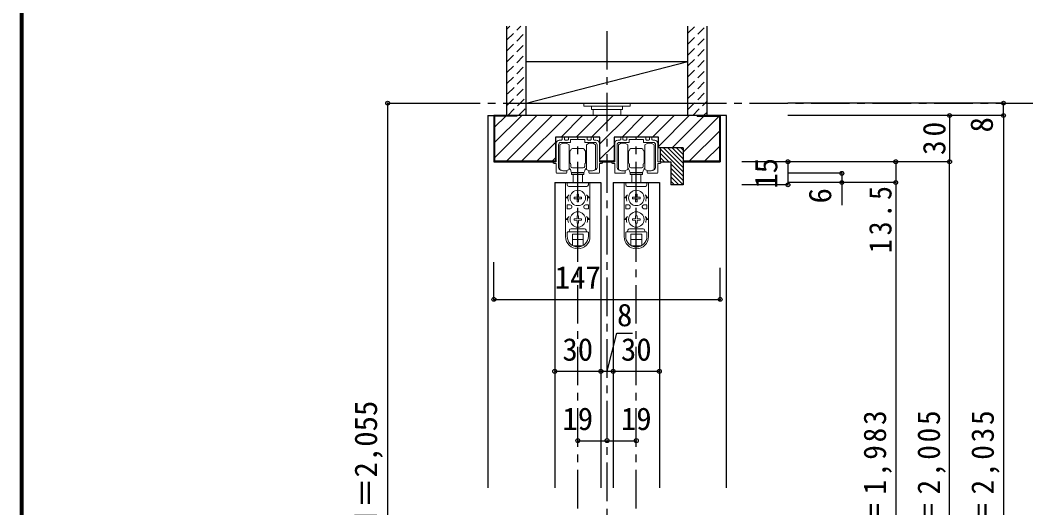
# Model space of a CAD drawing. Units: millimetres at full size, sheet at 1:5; some dimension numbers follow another scale. Extents: x -973 to 977, y -718 to 696.
# Drawn here: x -973 to -316, y -315 to 1 of the extents above; entities that cross this region are included whole.
import ezdxf
from ezdxf.enums import TextEntityAlignment as Align

# ---------------------------------------------------------------- set-up
doc = ezdxf.new("R2010")
doc.units = ezdxf.units.MM
doc.header["$LTSCALE"] = 5
doc.header["$PDMODE"] = 32
doc.header["$PDSIZE"] = 2.5
doc.linetypes.add('CHAIN1', pattern=[8, 5, -1, 1, -1])
doc.linetypes.add('DASHED1', pattern=[1.8, 1.2, -0.6])
for name, color, linetype in [('0-1_通り芯', 4, 'CHAIN1'), ('0-2_柱', 7, 'Continuous'), ('0-3_仕上げ', 2, 'Continuous'), ('0-4_枠', 3, 'Continuous'), ('0-6_扉', 6, 'Continuous'), ('0-B_寸法', 7, 'Continuous'), ('0-C_ハッチ', 4, 'DASHED1'), ('F-1_枠', 6, 'Continuous')]:
    doc.layers.add(name, color=color, linetype=linetype)
doc.layers.add('0-7_金物', color=7, linetype='Continuous', lineweight=18)
doc.styles.add('ＭＳ ゴシック', font='')
doc.styles.get('ＭＳ ゴシック').set_extended_font_data('MS Gothic')

# ---------------------------------------------------------------- blocks, each defined once
blk = doc.blocks.new('戸車(上吊)')
at = {"layer": '0-7_金物'}
for p, q in [((-11.601, 12.792), (-11.601, 28.792)), ((-5.601, 28.792), (-5.601, 20.792)), ((5.599, 28.792), (5.599, 20.792)), ((11.599, 12.792), (11.599, 28.792)), ((-5.601, 24.792), (-5.301, 24.792)), ((-5.601, 23.292), (-5.101, 23.292)), ((-5.601, 20.792), (-5.601, 12.792)), ((-5.101, 24.592), (-5.301, 24.792)), ((-5.301, 23.292), (-5.101, 23.492)), ((-5.101, 24.792), (-5.101, 20.792)), ((-5.001, 24.792), (-5.101, 24.792)), ((-5.101, 16.792), (-5.101, 20.792)), ((-3.501, 26.292), (-0.001, 26.292)), ((3.499, 26.292), (-0.001, 26.292)), ((4.999, 24.792), (5.099, 24.792)), ((5.099, 24.792), (5.099, 20.792)), ((5.099, 24.592), (5.299, 24.792)), ((5.299, 23.292), (5.099, 23.492)), ((5.599, 23.292), (5.099, 23.292)), ((5.099, 16.792), (5.099, 20.792)), ((5.599, 24.792), (5.299, 24.792)), ((5.599, 20.792), (5.599, 12.792)), ((-5.601, 18.292), (-5.101, 18.292)), ((-5.601, 16.792), (-5.301, 16.792)), ((-5.101, 18.092), (-5.301, 18.292)), ((-5.101, 16.992), (-5.301, 16.792)), ((-5.001, 16.792), (-5.101, 16.792)), ((-4.501, 14.792), (-4.501, 16.292)), ((-3.501, 13.792), (-0.001, 13.792)), ((3.499, 13.792), (-0.001, 13.792)), ((4.499, 14.792), (4.499, 16.292)), ((4.999, 16.792), (5.099, 16.792)), ((5.099, 18.092), (5.299, 18.292)), ((5.599, 18.292), (5.099, 18.292)), ((5.099, 16.992), (5.299, 16.792)), ((5.599, 16.792), (5.299, 16.792)), ((-4.001, 10.492), (-4.001, 9.492)), ((3.999, 10.492), (-4.001, 10.492)), ((-4.001, 9.492), (3.999, 9.492)), ((-0.001, 10.792), (-3.501, 10.792)), ((-3.001, 10.792), (-3.001, 10.492)), ((-3.001, 4.292), (-3.001, 9.492)), ((-0.001, 10.792), (3.499, 10.792)), ((2.999, 10.792), (2.999, 10.492)), ((2.999, 9.492), (2.999, 4.292)), ((3.999, 10.492), (3.999, 9.492)), ((-7.9, 4.292), (-7.9, -30.608)), ((-7.857, 4.292), (7.943, 4.292)), ((-6.9, 4.292), (-6.9, 2.792)), ((-5.9, 1.792), (5.9, 1.792)), ((6.9, 4.292), (6.9, 2.792)), ((7.9, 4.292), (7.9, -30.608)), ((-5.657, -3.708), (-7.5, -5.708)), ((-6.4, -5.708), (-7.5, -5.708)), ((-0.52, -5.188), (-2.45, -5.222)), ((-2.45, -5.222), (-2.45, -6.194)), ((-0.52, -6.227), (-2.45, -6.194)), ((-0.52, -5.188), (-0.486, -3.258)), ((-0.52, -6.227), (-0.486, -8.158)), ((0.486, -3.258), (-0.486, -3.258)), ((0.52, -5.188), (0.486, -3.258)), ((0.52, -6.227), (0.486, -8.158)), ((0.52, -5.188), (2.45, -5.222)), ((0.52, -6.227), (2.45, -6.194)), ((2.45, -6.194), (2.45, -5.222)), ((5.657, -3.708), (7.5, -5.708)), ((6.4, -5.708), (7.5, -5.708)), ((-6.9, -10.208), (-6.9, -12.708)), ((-4.9, -10.208), (-6.9, -10.208)), ((-4.9, -12.708), (-6.9, -12.708)), ((-3.9, -11.208), (-3.9, -11.708)), ((-0.486, -8.158), (0.486, -8.158)), ((3.9, -11.208), (3.9, -11.708)), ((4.9, -10.208), (6.9, -10.208)), ((4.9, -12.708), (6.9, -12.708)), ((6.9, -10.208), (6.9, -12.708)), ((-5.657, -17.708), (-7.5, -19.708)), ((-6.4, -19.708), (-7.5, -19.708)), ((-0.52, -19.188), (-2.45, -19.222)), ((-2.45, -19.222), (-2.45, -20.194)), ((-0.52, -19.188), (-0.486, -17.258)), ((0.486, -17.258), (-0.486, -17.258)), ((0.52, -19.188), (0.486, -17.258)), ((0.52, -19.188), (2.45, -19.222)), ((2.45, -20.194), (2.45, -19.222)), ((5.657, -17.708), (7.5, -19.708)), ((6.4, -19.708), (7.5, -19.708)), ((-4.4, -25.708), (4.4, -25.708)), ((-0.52, -20.227), (-2.45, -20.194)), ((-0.52, -20.227), (-0.486, -22.158)), ((-0.486, -22.158), (0.486, -22.158)), ((0.52, -20.227), (0.486, -22.158)), ((0.52, -20.227), (2.45, -20.194)), ((-6.9, -30.608), (-6.9, -28.208)), ((-6.4, -27.708), (6.4, -27.708)), ((-3.5, -29.208), (3.5, -29.208)), ((-3.5, -36.554), (-3.5, -29.208)), ((-3.5, -32.708), (3.5, -32.708)), ((3.5, -36.554), (3.5, -29.208)), ((6.9, -30.608), (6.9, -28.208)), ((-3.028, -36.808), (3.028, -36.808))]:
    blk.add_line(p, q, dxfattribs=at)
for centre in [(0, -5.708), (0, -19.708)]:
    blk.add_circle(centre, 5, dxfattribs=at)
for centre, radius, start, end in [((-8.601, 24.792), 5, 53.1301, 126.8699), ((8.599, 24.792), 5, 53.1301, 126.8699), ((-5.001, 25.292), 0.5, 270, 0), ((-3.501, 25.292), 1, 90, 180), ((3.499, 25.292), 1, 0, 90), ((4.999, 25.292), 0.5, 180, 270), ((-6.501, 11.792), 2, 0, 63.25632), ((-5.001, 16.292), 0.5, 0, 90), ((-3.501, 14.792), 1, 180, 270), ((3.499, 14.792), 1, 270, 0), ((4.999, 16.292), 0.5, 90, 180), ((6.499, 11.792), 2, 116.74368, 180), ((-8.601, 16.792), 5, 233.1301, 306.8699), ((-3.501, 11.792), 1, 180, 270), ((3.499, 11.792), 1, 270, 0), ((8.599, 16.792), 5, 233.1301, 306.8699), ((-5.9, 2.792), 1, 180, 270), ((5.9, 2.792), 1, 270, 0), ((0, -5.708), 6.4, 167.82427, 198.20996), ((0, -5.708), 6.4, 341.79004, 12.17573), ((-4.9, -11.208), 1, 0, 90), ((-4.9, -11.708), 1, 270, 0), ((4.9, -11.208), 1, 90, 180), ((4.9, -11.708), 1, 180, 270), ((0, -19.708), 6.4, 167.82427, 198.20996), ((0, -19.708), 6.4, 341.79004, 12.17573), ((-4.4, -26.708), 1, 90, 180), ((4.4, -26.708), 1, 0, 90), ((0, -30.808), 7.9, 180, 0), ((-6.4, -28.208), 0.5, 90, 180), ((0, -30.608), 6.9, 180, 0), ((-6.4, -26.708), 1, 270, 0), ((6.4, -26.708), 1, 180, 270), ((6.4, -28.208), 0.5, 0, 90)]:
    blk.add_arc(centre, radius, start, end, dxfattribs=at)
blk = doc.blocks.new('レール金具(全般)')
at = {"layer": '0-7_金物'}
for p, q in [((-10.65, 6.888), (-12, 6.888)), ((-10.15, 8.388), (-10.15, 7.388)), ((-9.15, 8.888), (-9.65, 8.888)), ((-8.65, 7.388), (-8.65, 8.388)), ((-6.65, 6.888), (-8.15, 6.888)), ((-6.15, 8.388), (-6.15, 7.388)), ((5.65, 8.888), (-5.65, 8.888)), ((-4.65, 5.688), (-4.65, 7.088)), ((4.65, 7.088), (4.65, 5.688)), ((6.15, 7.388), (6.15, 8.388)), ((8.15, 6.888), (6.65, 6.888)), ((8.65, 8.388), (8.65, 7.388)), ((9.65, 8.888), (9.15, 8.888)), ((10.15, 7.388), (10.15, 8.388)), ((12, 6.888), (10.65, 6.888)), ((-12.5, -10.898), (-12.5, 3.888)), ((-11, 5.388), (-4.95, 5.388)), ((4.95, 5.388), (11, 5.388)), ((12.5, 3.888), (12.5, -10.898)), ((-13.5, -14.612), (-7.65, -14.612)), ((-7.15, -14.112), (-7.15, -13.224)), ((7.15, -13.224), (7.15, -14.112)), ((7.65, -14.612), (13.5, -14.612))]:
    blk.add_line(p, q, dxfattribs=at)
for points in [[(-4.35, 7.388), (-0.3, 7.388), (0, 7.688), (0.3, 7.388), (4.35, 7.388)], [(-14, 4.888), (-14, -7.112), (-15.4, -7.112)], [(15.4, -7.112), (14, -7.112), (14, 4.888)], [(-15.4, -8.312), (-14, -8.312), (-14, -14.112)], [(14, -14.112), (14, -8.312), (15.4, -8.312)]]:
    blk.add_lwpolyline(points, dxfattribs=at)
for centre, radius, start, end in [((-12, 4.888), 2, 90, 180), ((-10.65, 7.388), 0.5, 270, 0), ((-9.65, 8.388), 0.5, 90, 180), ((-9.15, 8.388), 0.5, 0, 90), ((-8.15, 7.388), 0.5, 180, 270), ((-6.65, 7.388), 0.5, 270, 0), ((-5.65, 8.388), 0.5, 90, 180), ((-4.35, 7.088), 0.3, 90, 180), ((4.35, 7.088), 0.3, 360, 90), ((5.65, 8.388), 0.5, 360, 90), ((6.65, 7.388), 0.5, 180, 270), ((8.15, 7.388), 0.5, 270, 360), ((9.15, 8.388), 0.5, 90, 180), ((9.65, 8.388), 0.5, 360, 90), ((10.65, 7.388), 0.5, 180, 270), ((12, 4.888), 2, 0, 90), ((-11, 3.888), 1.5, 90, 180), ((-4.95, 5.688), 0.3, 270, 360), ((4.95, 5.688), 0.3, 180, 270), ((11, 3.888), 1.5, 0, 90), ((-15.4, -7.712), 0.6, 90, 270), ((-12.2, -10.898), 0.3, 180, 192.08406), ((-10.538, -10.542), 2, 192.08406, 228.89829), ((-8.771, -8.112), 5, 231.94944, 269.54933), ((-8.85, -8.112), 5, 270.45826, 285.31651), ((-7.45, -13.224), 0.3, 360, 105.31651), ((7.45, -13.224), 0.3, 74.68349, 180), ((8.85, -8.112), 5, 254.68349, 269.54174), ((8.771, -8.112), 5, 270.45067, 308.05056), ((10.538, -10.542), 2, 311.10171, 347.91594), ((12.2, -10.898), 0.3, 347.91594, 0), ((15.4, -7.712), 0.6, 270, 90), ((-13.5, -14.112), 0.5, 180, 270), ((-7.65, -14.112), 0.5, 270, 0), ((7.65, -14.112), 0.5, 180, 270), ((13.5, -14.112), 0.5, 270, 0)]:
    blk.add_arc(centre, radius, start, end, dxfattribs=at)

msp = doc.modelspace()

# ---------------------------------------------------------------- linework, layer by layer
at = {"layer": '0-1_通り芯'}
for p, q in [((-592.203, -590.677), (-592.203, -2.5)), ((-699.703, -52.5), (-315.703, -52.5)), ((-611.203, -555.5), (-611.203, -74.5)), ((-573.203, -555.5), (-573.203, -74.5))]:
    msp.add_line(p, q, dxfattribs=at)
at = {"layer": '0-2_柱'}
msp.add_line((-644.703, -52.5), (-539.703, -25.5), dxfattribs=at)
at = {"layer": '0-2_柱', "color": 3}
for p, q in [((-644.703, -25.5), (-539.703, -25.5)), ((-644.703, -52.5), (-539.703, -52.5))]:
    msp.add_line(p, q, dxfattribs=at)
at = {"layer": '0-3_仕上げ'}
for p, q in [((-657.203, -60.5), (-657.203, -2.5)), ((-644.703, -60.5), (-644.703, -2.5)), ((-539.703, -60.5), (-539.703, -2.5)), ((-527.203, -60.5), (-527.203, -2.5))]:
    msp.add_line(p, q, dxfattribs=at)
at = {"layer": '0-4_枠', "color": 4}
for p, q in [((-669.703, -60.5), (-665.703, -60.5)), ((-669.703, -60.5), (-669.703, -302.039)), ((-514.703, -60.5), (-518.703, -60.5)), ((-514.703, -302.039), (-514.703, -60.5))]:
    msp.add_line(p, q, dxfattribs=at)
at = {"layer": '0-4_枠'}
for p, q in [((-665.203, -61), (-665.203, -90)), ((-650.703, -61), (-665.203, -61)), ((-650.703, -60.5), (-650.703, -61)), ((-533.703, -61), (-533.703, -60.5)), ((-533.703, -61), (-519.203, -61)), ((-519.203, -61), (-519.203, -90)), ((-518.703, -60.5), (-518.703, -90.5)), ((-596.803, -90.5), (-596.803, -74.5)), ((-558.803, -74.5), (-587.603, -74.5)), ((-587.603, -74.5), (-587.603, -90.5)), ((-542.803, -81.5), (-542.803, -105.5)), ((-665.703, -90.5), (-625.603, -90.5)), ((-665.203, -90), (-625.603, -90)), ((-596.803, -90), (-587.603, -90)), ((-596.803, -90.5), (-587.603, -90.5)), ((-550.803, -90.5), (-550.803, -105.5)), ((-542.803, -90), (-519.203, -90)), ((-542.803, -90.5), (-518.703, -90.5)), ((-542.803, -105.5), (-550.803, -105.5))]:
    msp.add_line(p, q, dxfattribs=at)
for points in [[(-518.703, -60.5), (-665.703, -60.5), (-665.703, -90.5)], [(-596.803, -74.5), (-625.603, -74.5), (-625.603, -90.5)], [(-542.803, -81.5), (-558.803, -81.5), (-558.803, -74.5)], [(-557.803, -81.5), (-557.803, -86.75), (-557.803, -90.5), (-550.803, -90.5)]]:
    msp.add_lwpolyline(points, dxfattribs=at)
at = {"layer": '0-6_扉'}
for p, q in [((-626.203, -104), (-596.203, -104)), ((-626.203, -104), (-626.203, -302.039)), ((-596.203, -104), (-596.203, -302.039)), ((-588.203, -104), (-558.203, -104)), ((-588.203, -104), (-588.203, -302.039)), ((-558.203, -104), (-558.203, -302.039))]:
    msp.add_line(p, q, dxfattribs=at)
at = {"layer": '0-7_金物'}
for p, q in [((-607.203, -52.5), (-607.203, -54.5)), ((-577.203, -52.5), (-607.203, -52.5)), ((-577.203, -52.5), (-577.203, -54.5)), ((-577.203, -54.5), (-607.203, -54.5)), ((-602.203, -54.5), (-602.203, -56.5)), ((-582.203, -56.5), (-602.203, -56.5)), ((-601.203, -56.5), (-601.203, -60.5)), ((-583.203, -56.5), (-583.203, -60.5)), ((-582.203, -54.5), (-582.203, -56.5))]:
    msp.add_line(p, q, dxfattribs=at)
at = {"layer": '0-B_寸法', "color": 4}
for p, q in [((-734.703, -52.5), (-699.703, -52.5)), ((-734.703, -52.5), (-734.703, -567.5)), ((-334.703, -52.5), (-474.703, -52.5)), ((-334.703, -60.5), (-334.703, -52.5)), ((-334.703, -60.5), (-474.703, -60.5)), ((-369.703, -60.5), (-369.703, -90.5)), ((-334.703, -60.5), (-334.703, -555.5)), ((-474.703, -90.5), (-504.703, -90.5)), ((-369.703, -90.5), (-474.703, -90.5)), ((-474.703, -90.5), (-474.703, -105.5)), ((-404.703, -90.5), (-404.703, -104)), ((-369.703, -555.5), (-369.703, -90.5)), ((-439.703, -98), (-474.703, -98)), ((-439.703, -98), (-439.703, -118.638)), ((-404.703, -104), (-474.703, -104)), ((-404.703, -104), (-404.703, -547)), ((-474.703, -105.5), (-504.703, -105.5)), ((-665.703, -179.804), (-665.703, -155.746)), ((-518.703, -179.804), (-518.703, -159.246)), ((-665.703, -179.804), (-518.703, -179.804)), ((-626.203, -226.5), (-558.203, -226.5)), ((-611.203, -271.5), (-592.203, -271.5)), ((-592.203, -271.5), (-573.203, -271.5))]:
    msp.add_line(p, q, dxfattribs=at)
msp.add_lwpolyline([(-592.203, -226.5), (-585.9, -201.65), (-575.569, -201.65)], dxfattribs=at)
at = {"layer": '0-B_寸法'}
for p in [(-734.703, -52.5), (-334.703, -52.5), (-369.703, -60.5), (-334.703, -60.5), (-474.703, -90.5), (-404.703, -90.5), (-369.703, -90.5), (-439.703, -98), (-474.703, -105.5), (-439.703, -104), (-404.703, -104), (-665.703, -179.804), (-518.703, -179.804), (-626.203, -226.5), (-596.203, -226.5), (-588.203, -226.5), (-558.203, -226.5), (-611.203, -271.5), (-592.203, -271.5), (-573.203, -271.5)]:
    msp.add_point(p, dxfattribs=at)
at = {"layer": '0-C_ハッチ'}
for p, q in [((-657.203, -11.466), (-648.237, -2.5)), ((-657.203, -4.395), (-655.308, -2.5)), ((-657.203, -18.537), (-644.703, -6.037)), ((-539.703, -14.174), (-528.029, -2.5)), ((-539.703, -7.103), (-535.1, -2.5)), ((-657.203, -25.608), (-644.703, -13.108)), ((-539.703, -21.246), (-527.203, -8.746)), ((-539.703, -28.317), (-527.203, -15.817)), ((-657.203, -32.679), (-644.703, -20.179)), ((-539.703, -35.388), (-527.203, -22.888)), ((-657.203, -39.751), (-644.703, -27.251)), ((-539.703, -42.459), (-527.203, -29.959)), ((-656.881, -46.5), (-644.703, -34.322)), ((-539.703, -49.53), (-527.203, -37.03)), ((-657.231, -53.921), (-644.703, -41.393)), ((-539.703, -56.601), (-527.203, -44.101)), ((-656.739, -60.5), (-644.703, -48.464)), ((-536.531, -60.5), (-527.203, -51.172)), ((-649.668, -60.5), (-644.703, -55.535)), ((-529.46, -60.5), (-527.203, -58.243))]:
    msp.add_line(p, q, dxfattribs=at)
at = {"layer": '0-C_ハッチ', "linetype": 'Continuous'}
for p, q in [((-665.203, -87.946), (-637.757, -60.5)), ((-665.203, -78.046), (-647.657, -60.5)), ((-665.203, -68.147), (-658.056, -61)), ((-657.358, -90), (-627.858, -60.5)), ((-647.458, -90), (-617.958, -60.5)), ((-622.059, -74.5), (-608.059, -60.5)), ((-612.16, -74.5), (-598.16, -60.5)), ((-602.26, -74.5), (-588.26, -60.5)), ((-596.803, -78.942), (-578.361, -60.5)), ((-582.461, -74.5), (-568.461, -60.5)), ((-572.562, -74.5), (-558.562, -60.5)), ((-562.662, -74.5), (-548.662, -60.5)), ((-558.803, -80.54), (-538.763, -60.5)), ((-549.863, -81.5), (-529.363, -61)), ((-542.803, -84.339), (-519.464, -61)), ((-538.564, -90), (-519.203, -70.639)), ((-637.559, -90), (-625.603, -78.044)), ((-596.803, -88.842), (-587.603, -79.642)), ((-557.803, -82.032), (-542.803, -97.032)), ((-557.803, -84.86), (-552.163, -90.5)), ((-555.506, -81.5), (-542.803, -94.203)), ((-552.678, -81.5), (-542.803, -91.375)), ((-549.85, -81.5), (-542.803, -88.547)), ((-547.021, -81.5), (-542.803, -85.718)), ((-544.193, -81.5), (-542.803, -82.89)), ((-528.665, -90), (-519.203, -80.538)), ((-627.66, -90), (-625.603, -87.943)), ((-588.062, -90), (-587.603, -89.541)), ((-557.803, -87.689), (-554.992, -90.5)), ((-550.803, -91.86), (-542.803, -99.86)), ((-550.803, -94.689), (-542.803, -102.689)), ((-550.803, -97.517), (-542.82, -105.5)), ((-550.803, -100.346), (-545.649, -105.5)), ((-550.803, -103.174), (-548.477, -105.5))]:
    msp.add_line(p, q, dxfattribs=at)
at = {"layer": 'F-1_枠'}
for p, q in [((-973.347, 695.833), (-973.347, -700.833)), ((-972.514, 695.833), (-972.514, -700.833)), ((-971.68, 695.833), (-971.68, -700.833))]:
    msp.add_line(p, q, dxfattribs=at)

# ---------------------------------------------------------------- block references
at = {"layer": '0-7_金物'}
for name, p in [('レール金具(全般)', (-611.203, -83.388)), ('戸車(上吊)', (-611.202, -108.292)), ('レール金具(全般)', (-573.203, -83.388)), ('戸車(上吊)', (-573.202, -108.292))]:
    msp.add_blockref(name, p, dxfattribs=at)

# ---------------------------------------------------------------- texts
at = {"layer": '0-B_寸法', "style": 'ＭＳ ゴシック'}
for s, p in [('8', (-337.203, -71.5)), ('15', (-477.203, -108)), ('6', (-442.203, -117.567)), ('ＲＯＨ＝2,055', (-737.203, -375.388))]:
    msp.add_text(s, height=14.66, rotation=90, dxfattribs=at).set_placement(p, align=Align.BOTTOM_LEFT)
for s, p in [('147', (-626.203, -177.304)), ('8', (-585.734, -201.65)), ('30', (-621.203, -224)), ('30', (-583.203, -224)), ('19', (-621.203, -269)), ('19', (-583.203, -269))]:
    msp.add_text(s, height=14.66, dxfattribs=at).set_placement(p, align=Align.BOTTOM_LEFT)
at = {"layer": '0-B_寸法', "char_height": 14.66, "attachment_point": 7, "rotation": 90, "style": 'ＭＳ ゴシック'}
for s, insert in [('\\T1.27;\\W0.95;30', (-372.203, -86.125)), ('\\T1.28;\\W0.9;13.5', (-407.203, -149.75)), ('\\T1.19;\\W0.95;ＤＨ＝1,983', (-407.203, -374.25)), ('\\T1.19;\\W0.95;枠内＝2,005', (-372.203, -374.25)), ('\\T1.19;\\W0.95;枠外＝2,035', (-337.203, -374.25))]:
    msp.add_mtext(s, dxfattribs=dict(at, insert=insert))

doc.saveas('drawing.dxf')
